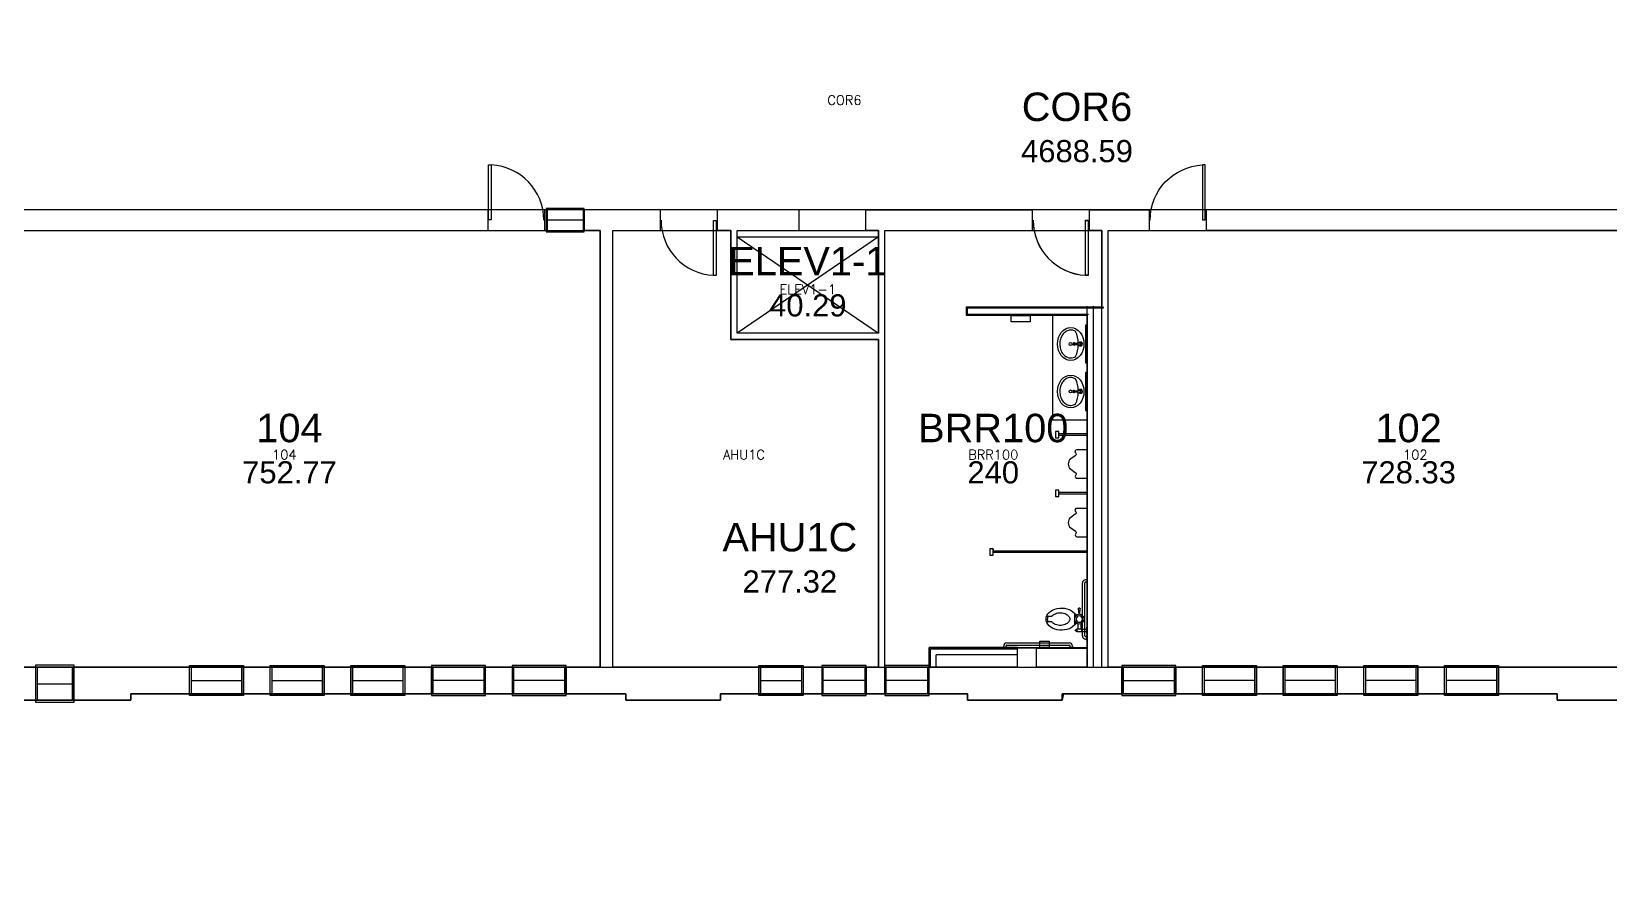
# Model space of a CAD drawing. Header units: inches. Extents: x -2145 to 3863, y -18090 to 4650.
# Drawn here: x -1049 to -51, y -17819 to -17280 of the extents above; entities that cross this region are included whole.
import ezdxf
from ezdxf.enums import TextEntityAlignment as Align

# ---------------------------------------------------------------- set-up
doc = ezdxf.new("R2010")
doc.units = ezdxf.units.IN
doc.header["$LTSCALE"] = 48
doc.header["$MEASUREMENT"] = 0
doc.layers.get('0').update_dxf_attribs({"linetype": 'CONTINUOUS'})
for name, color, linetype in [('A-DOOR', 30, 'CONTINUOUS'), ('A-FLR-TPTN', 30, 'CONTINUOUS'), ('A-FURN', 41, 'CONTINUOUS'), ('A-PFIX', 3, 'CONTINUOUS'), ('A-ROOF', 1, 'CONTINUOUS'), ('A-WALLS', 1, 'CONTINUOUS'), ('A-WIN', 30, 'CONTINUOUS'), ('CAFM_BLDG_OTLN', 41, 'CONTINUOUS'), ('CAFM_Gross', 200, 'CONTINUOUS'), ('CAFM_ID', 8, 'CONTINUOUS'), ('CAFM_MeasuredGross', 50, 'CONTINUOUS'), ('CAFM_SPACE', 5, 'CONTINUOUS'), ('CAFM_Space_Label', 7, 'CONTINUOUS')]:
    doc.layers.add(name, color=color, linetype=linetype)
doc.layers.add('A-WALL-NEW-AT BOARD', color=3, linetype='CONTINUOUS', lineweight=25)
doc.styles.add('ATT', font='txt')
doc.styles.add('CAFM-TXT', font='txt.shx', dxfattribs={"height": 6})

# ---------------------------------------------------------------- blocks, each defined once
blk = doc.blocks.new('uri2')
at = {"flags": 128}
blk.add_lwpolyline([(10.42, 3.29), (7.58, 5.26, -0.277747), (7.05, 6.14), (7.05, 6.34, -0.158056), (7.34, 7.26, 0.609508), (6.44, 9), (0, 9), (0, -9), (6.63, -9, 0.685186), (7.38, -7.08, -0.211068), (7.05, -6.34), (7.05, -6.14, -0.277747), (7.58, -5.26), (10.42, -3.29, 0.481728), (10.42, 3.29)], format="xyb", close=True, dxfattribs=at)
blk = doc.blocks.new('A$C158C44AE')
at = {"ltscale": 0.5}
for p, q in [((8.52, 43.63), (8.52, 43.38)), ((11.52, 43.38), (8.52, 43.38)), ((9.27, 43.38), (9.27, 42.63)), ((10.77, 43.38), (10.77, 42.63)), ((50.77, 42.13), (11.27, 42.13)), ((50.77, 40.63), (11.27, 40.63)), ((11.52, 43.63), (11.52, 43.38)), ((50.52, 43.63), (50.52, 43.38)), ((53.52, 43.38), (50.52, 43.38)), ((51.27, 43.38), (51.27, 42.63)), ((52.77, 43.38), (52.77, 42.63)), ((53.52, 43.63), (53.52, 43.38)), ((0, 39), (0.25, 39)), ((0, 36), (0.25, 36)), ((0.25, 39), (0.25, 36)), ((0.25, 38.25), (1, 38.25)), ((0.25, 36.75), (1, 36.75)), ((1.5, 36.25), (1.5, 2.75)), ((3, 36.25), (3, 2.75)), ((0, 3), (0.25, 3)), ((0, 0), (0.25, 0)), ((0.25, 0), (0.25, 3)), ((0.25, 2.25), (1, 2.25)), ((0.25, 0.75), (1, 0.75))]:
    blk.add_line(p, q, dxfattribs=at)
for centre, radius, start, end in [((11.27, 42.63), 2, 180, 270), ((11.27, 42.63), 0.5, 180, 270), ((50.77, 42.63), 2, 270, 0), ((50.77, 42.63), 0.5, 270, 0), ((1, 36.25), 2, 0, 90), ((1, 36.25), 0.5, 0, 90), ((1, 2.75), 0.5, 270, 0), ((1, 2.75), 2, 270, 0)]:
    blk.add_arc(centre, radius, start, end, dxfattribs=at)
blk = doc.blocks.new('push lav')
for p, q in [((0.82, -6.08), (-0.75, -6.08)), ((-0.44, -4.74), (-0.47, -2.18)), ((0.53, -2.17), (0.45, -4.71))]:
    blk.add_line(p, q)
for points in [[(-7.89, -3.16, 0.098679), (-0.58, -4.84, 0.098679)], [(0.65, -4.84, 0.097688), (7.89, -3.16)]]:
    blk.add_lwpolyline(points, format="xyb")
blk.add_lwpolyline([(-0.16, -4.67), (0.24, -4.67, -0.414214), (0.82, -5.26), (0.82, -6.9, -0.414214), (0.7, -7.02), (-0.62, -7.02, -0.414214), (-0.75, -6.9), (-0.75, -5.26, -0.414214)], format="xyb", close=True)
blk.add_circle((0, 0), 0.933)
for centre, radius, start, end in [((0.04, -6.22), 1.25, 128.89642, 51.10358), ((0.04, -6.22), 1, 142.18076, 218.27932), ((0.03, -2.18), 0.699, 313.18562, 225.42023), ((0.04, -6.22), 1, 233.57342, 306.42658), ((0.03, -2.18), 0.498, 354.76759, 181.72957), ((0.04, -6.22), 1, 321.72068, 37.81924)]:
    blk.add_arc(centre, radius, start, end)
blk.add_ellipse((0, -0.07), major_axis=(-10.33, 0), ratio=0.812465)
blk.add_open_spline([(7.89, -3.16), (8.03, -2.94), (8.16, -2.71), (8.62, -1.75), (8.81, -0.97), (8.85, 0.58), (8.7, 1.36), (8.06, 2.85), (7.57, 3.57), (6.27, 4.85), (5.46, 5.41), (3.63, 6.27), (2.61, 6.57), (0.49, 6.87), (-0.61, 6.86), (-2.73, 6.54), (-3.75, 6.23), (-5.56, 5.35), (-6.35, 4.78), (-7.63, 3.49), (-8.11, 2.77), (-8.69, 1.34), (-8.83, 0.63), (-8.83, -0.07), (-8.83, -0.68), (-8.73, -1.3), (-8.36, -2.33), (-8.15, -2.75), (-7.89, -3.16)], degree=3, knots=[2.657916, 2.657916, 2.657916, 2.657916, 2.76688, 2.76688, 3.121874, 3.121874, 3.476868, 3.476868, 3.831863, 3.831863, 4.186857, 4.186857, 4.541851, 4.541851, 4.896845, 4.896845, 5.251839, 5.251839, 5.606834, 5.606834, 5.961828, 5.961828, 6.283185, 6.283185, 6.283185, 6.565106, 6.565106, 6.766844, 6.766844, 6.766844, 6.766844])
blk = doc.blocks.new('toidy3')
at = {"color": 0, "linetype": 'ByBlock', "lineweight": -2}
for p, q in [((4.61, 3), (4.39, 6.69)), ((4.64, 6.97), (5.33, 6.97)), ((5.58, 6.69), (5.36, 3)), ((8, 3.73), (8, -3.73)), ((22.35, 1.75), (25.69, 1.75)), ((3.51, -6.27), (0.25, -6.27)), ((3.51, -7.88), (0.25, -7.88)), ((3.98, -2.85), (3.98, -6.05)), ((5.98, -2.85), (5.98, -6.05)), ((22.35, -1.75), (25.69, -1.75))]:
    blk.add_line(p, q, dxfattribs=at)
for points in [[(0, -9.07), (0.25, -9.07), (0.25, -5.07), (0, -5.07)], [(3.51, -8.1), (6.44, -8.1), (6.44, -6.05), (3.51, -6.05)], [(6.44, -7.88), (6.94, -7.88), (6.94, -6.27), (6.44, -6.27)], [(6.94, -7.41), (7.27, -7.41), (7.27, -6.74), (6.94, -6.74)]]:
    blk.add_lwpolyline(points, close=True, dxfattribs=at)
for radius in [3.02, 2.02]:
    blk.add_circle((4.98, 0), radius, dxfattribs=at)
for centre, radius, start, end in [((4.64, 6.72), 0.25, 90, 185.35281), ((5.33, 6.72), 0.25, 354.64719, 90), ((3.57, 8.02), 6.17, 298.49946, 315.91861), ((3.57, -8.02), 6.17, 44.08139, 61.50054)]:
    blk.add_arc(centre, radius, start, end, dxfattribs=at)
blk.add_ellipse((16.25, 0), major_axis=(9.75, 0), ratio=0.717949, start_param=3.703662, end_param=8.862708, dxfattribs=at)
for points, knots in [([(22.35, 1.75), (22.24, 1.91), (22.1, 2.06), (21.64, 2.51), (21.26, 2.8), (20.36, 3.31), (19.85, 3.52), (18.74, 3.84), (18.15, 3.94), (16.94, 4.02), (16.33, 4), (15.15, 3.82), (14.58, 3.67), (13.55, 3.27), (13.09, 3.02), (12.29, 2.46), (11.97, 2.16), (11.47, 1.54), (11.29, 1.23), (11.06, 0.63), (11.01, 0.34), (11, 0.04), (11, 0.02), (11, 0), (11, -0.29), (11.05, -0.57), (11.26, -1.17), (11.43, -1.48), (11.91, -2.09), (12.22, -2.4), (13, -2.96), (13.45, -3.22), (14.47, -3.63), (15.03, -3.79), (16.21, -3.98), (16.82, -4.02), (18.03, -3.96), (18.62, -3.87), (19.74, -3.56), (20.26, -3.35), (21.17, -2.86), (21.56, -2.57), (22.06, -2.1), (22.22, -1.93), (22.35, -1.75)], [3.676977, 3.676977, 3.676977, 3.676977, 3.813181, 3.813181, 4.085551, 4.085551, 4.357921, 4.357921, 4.630291, 4.630291, 4.902661, 4.902661, 5.175031, 5.175031, 5.447402, 5.447402, 5.719772, 5.719772, 5.992142, 5.992142, 6.264512, 6.264512, 6.283185, 6.283185, 6.283185, 6.555555, 6.555555, 6.827925, 6.827925, 7.100296, 7.100296, 7.372666, 7.372666, 7.645036, 7.645036, 7.917406, 7.917406, 8.189776, 8.189776, 8.462146, 8.462146, 8.734516, 8.734516, 8.889387, 8.889387, 8.889387, 8.889387]), ([(24.61, -1.75), (24.75, -1.45), (24.85, -1.15), (25.06, -0.16), (25.02, 0.53), (24.76, 1.39), (24.69, 1.57), (24.61, 1.75)], [2.8272874, 2.8272874, 2.8272874, 2.8272874, 2.9918259, 2.9918259, 3.3572959, 3.3572959, 3.4559427, 3.4559427, 3.4559427, 3.4559427])]:
    blk.add_open_spline(points, degree=3, knots=knots, dxfattribs=at)
at = {"style": 'ATT', "text_generation_flag": 4}
for tag, p, flags in [('ITEM', (36.07, -2.52), 3), ('ROOM_NUMBER', (36.07, -17.52), 1)]:
    blk.add_attdef(tag, p, '', height=6, dxfattribs=dict(at, flags=flags))

msp = doc.modelspace()

# ---------------------------------------------------------------- linework, layer by layer
at = {"layer": 'A-DOOR'}
for p, q in [((-759.61, -17398.79), (-759.61, -17364.05)), ((-759.61, -17364.05), (-757.91, -17364.05)), ((-757.91, -17364.05), (-757.91, -17398.79)), ((-308.14, -17364.05), (-308.14, -17398.79)), ((-306.44, -17364.05), (-308.14, -17364.05)), ((-306.44, -17398.79), (-306.44, -17364.05)), ((-757.91, -17398.79), (-759.61, -17398.79)), ((-617.39, -17433.89), (-617.39, -17399.14)), ((-617.39, -17399.14), (-615.69, -17399.14)), ((-615.69, -17399.14), (-615.69, -17433.89)), ((-382.14, -17433.89), (-382.14, -17399.14)), ((-382.14, -17399.14), (-380.44, -17399.14)), ((-382.12, -17433.84), (-382.12, -17399.1)), ((-382.12, -17399.1), (-380.42, -17399.1)), ((-380.44, -17399.14), (-380.44, -17433.89)), ((-380.42, -17399.1), (-380.42, -17433.84)), ((-308.14, -17398.79), (-306.44, -17398.79)), ((-615.69, -17433.89), (-617.39, -17433.89)), ((-380.44, -17433.89), (-382.14, -17433.89)), ((-380.42, -17433.84), (-382.12, -17433.84))]:
    msp.add_line(p, q, dxfattribs=at)
for centre, major_axis, start_param, end_param in [((-759.61, -17398.97), (24.69, 24.69), 5.497787, 7.020011), ((-615.69, -17398.97), (24.69, 24.69), 2.356194, 3.878418), ((-380.44, -17398.97), (24.69, 24.69), 2.356194, 3.878418), ((-380.42, -17398.92), (-24.69, -24.69), 5.497787, 7.020011)]:
    msp.add_ellipse(centre, major_axis=major_axis, ratio=1, start_param=start_param, end_param=end_param, dxfattribs=at)
at = {"layer": 'A-DOOR', "extrusion": (0, 0, -1)}
msp.add_ellipse((-306.44, -17398.97), major_axis=(-24.69, 24.69), ratio=1, start_param=5.497787, end_param=7.020011, dxfattribs=at)
at = {"layer": 'A-FLR-TPTN'}
for p, q in [((-380.84, -17669.47), (-380.84, -17458.97)), ((-382.15, -17465.28), (-382.15, -17489.28)), ((-381.15, -17465.28), (-382.15, -17465.28)), ((-382.15, -17489.28), (-381.15, -17489.28)), ((-382.15, -17495.28), (-382.15, -17519.28)), ((-381.15, -17495.28), (-382.15, -17495.28)), ((-382.15, -17519.28), (-381.15, -17519.28)), ((-381.15, -17534.15), (-399.15, -17534.15)), ((-381.15, -17535.15), (-399.15, -17535.15)), ((-381.15, -17571.15), (-399.15, -17571.15)), ((-399.15, -17572.15), (-399.15, -17571.15)), ((-381.15, -17572.15), (-399.15, -17572.15)), ((-440.65, -17606.65), (-440.65, -17608.65)), ((-381.15, -17608.15), (-440.65, -17608.15)), ((-440.65, -17609.15), (-440.65, -17608.15)), ((-381.15, -17609.15), (-440.65, -17609.15)), ((-425.15, -17669.15), (-381.15, -17669.15)), ((-413.15, -17669.47), (-380.84, -17669.47))]:
    msp.add_line(p, q, dxfattribs=at)
for points in [[(-429.15, -17463.28), (-429.15, -17459.28), (-417.15, -17459.28), (-417.15, -17463.28), (-429.15, -17463.28)], [(-401.15, -17569.65), (-401.15, -17573.65), (-399.15, -17573.65), (-399.15, -17569.65), (-401.15, -17569.65)], [(-442.65, -17606.65), (-442.65, -17610.65), (-440.65, -17610.65), (-440.65, -17606.65), (-442.65, -17606.65)], [(-405.15, -17669.15), (-411.15, -17669.15), (-411.15, -17665.15), (-405.15, -17665.15), (-405.15, -17669.15)]]:
    msp.add_lwpolyline(points, dxfattribs=at)
at = {"layer": 'A-FURN'}
for p, q in [((-602.4, -17409.47), (-513.15, -17409.47)), ((-602.4, -17409.47), (-513.15, -17470.47)), ((-513.15, -17409.47), (-602.4, -17470.47)), ((-403.15, -17525.28), (-381.15, -17525.28))]:
    msp.add_line(p, q, dxfattribs=at)
msp.add_lwpolyline([(-403.15, -17459.28), (-403.15, -17525.28)], dxfattribs=at)
at = {"layer": 'A-PFIX'}
msp.add_line((-381.15, -17491.53), (-381.15, -17467.53), dxfattribs=at)
msp.add_lwpolyline([(-401.15, -17532.65), (-401.15, -17536.65), (-399.15, -17536.65), (-399.15, -17532.65), (-401.15, -17532.65)], dxfattribs=at)
at = {"layer": 'A-ROOF'}
for p, q in [((-672.9, -17698.47), (-985.9, -17698.47)), ((-985.9, -17698.47), (-985.9, -17702.47)), ((-672.9, -17702.47), (-672.9, -17698.47)), ((-456.9, -17698.47), (-612.9, -17698.47)), ((-612.9, -17698.47), (-612.9, -17702.47)), ((-456.9, -17702.47), (-456.9, -17698.47)), ((-83.9, -17698.47), (-396.9, -17698.47)), ((-396.9, -17698.47), (-396.9, -17702.47)), ((-83.9, -17702.47), (-83.9, -17698.47)), ((-985.9, -17702.47), (-1081.9, -17702.47)), ((-612.9, -17702.47), (-672.9, -17702.47)), ((-396.9, -17702.47), (-456.9, -17702.47)), ((12.1, -17702.47), (-83.9, -17702.47))]:
    msp.add_line(p, q, dxfattribs=at)
at = {"layer": 'A-WALL-NEW-AT BOARD'}
msp.add_line((-381.15, -17459.28), (-381.15, -17477.28), dxfattribs=at)
at = {"layer": 'A-WALLS'}
for p, q in [((-760.15, -17392.47), (-1081.9, -17392.47)), ((-760.15, -17392.47), (-760.15, -17405.47)), ((-723.15, -17392.47), (-724.15, -17392.47)), ((-724.15, -17405.47), (-724.15, -17392.47)), ((-723.15, -17392.47), (-723.15, -17405.47)), ((-699.15, -17392.47), (-699.15, -17405.47)), ((-651.15, -17392.47), (-699.15, -17392.47)), ((-651.15, -17392.47), (-651.15, -17405.47)), ((-563.15, -17392.47), (-615.15, -17392.47)), ((-615.15, -17392.47), (-615.15, -17405.47)), ((-563.15, -17405.47), (-563.15, -17392.47)), ((-521.15, -17405.47), (-521.15, -17392.47)), ((-521.15, -17392.47), (-415.9, -17392.47)), ((-415.9, -17392.47), (-415.9, -17405.47)), ((-379.9, -17392.47), (-379.9, -17405.47)), ((-379.9, -17392.47), (-341.9, -17392.47)), ((-341.9, -17392.47), (-341.9, -17405.47)), ((-305.9, -17392.47), (-305.9, -17405.47)), ((9.1, -17392.47), (-305.9, -17392.47)), ((-1081.9, -17405.47), (-760.15, -17405.47)), ((-723.15, -17405.47), (-724.15, -17405.47)), ((-689.15, -17405.47), (-699.15, -17405.47)), ((-689.15, -17681.47), (-689.15, -17405.47)), ((-681.15, -17681.47), (-681.15, -17405.47)), ((-681.15, -17405.47), (-651.15, -17405.47)), ((-606.4, -17405.47), (-615.15, -17405.47)), ((-606.4, -17474.47), (-606.4, -17405.47)), ((-602.4, -17470.47), (-602.4, -17405.47)), ((-602.4, -17405.47), (-563.15, -17405.47)), ((-513.15, -17405.47), (-521.15, -17405.47)), ((-513.15, -17470.47), (-513.15, -17405.47)), ((-509.15, -17681.47), (-509.15, -17405.47)), ((-509.15, -17405.47), (-415.9, -17405.47)), ((-371.9, -17405.47), (-379.9, -17405.47)), ((-371.9, -17681.47), (-371.9, -17405.47)), ((-367.9, -17681.47), (-367.9, -17405.47)), ((-367.9, -17405.47), (-341.9, -17405.47)), ((12.1, -17405.47), (-305.9, -17405.47)), ((-381.15, -17681.47), (-381.15, -17453.47)), ((-377.15, -17681.47), (-377.15, -17453.47)), ((-513.15, -17474.47), (-606.4, -17474.47)), ((-513.15, -17470.47), (-602.4, -17470.47)), ((-513.15, -17681.47), (-513.15, -17474.47)), ((-425.15, -17681.47), (-425.15, -17669.47)), ((-413.15, -17669.47), (-425.15, -17669.47)), ((-413.15, -17681.47), (-413.15, -17669.47)), ((-1081.9, -17681.47), (-1045.9, -17681.47)), ((-1045.9, -17702.47), (-1045.9, -17681.47)), ((-1021.9, -17702.47), (-1021.9, -17681.47)), ((-1021.9, -17681.47), (-948.65, -17681.47)), ((-948.65, -17698.47), (-948.65, -17681.47)), ((-948.65, -17698.47), (-948.65, -17681.47)), ((-914.65, -17698.47), (-914.65, -17681.47)), ((-914.65, -17681.47), (-897.65, -17681.47)), ((-897.65, -17698.47), (-897.65, -17681.47)), ((-863.65, -17698.47), (-863.65, -17681.47)), ((-863.65, -17681.47), (-846.65, -17681.47)), ((-846.65, -17681.47), (-846.65, -17698.47)), ((-812.65, -17681.47), (-812.65, -17698.47)), ((-812.65, -17681.47), (-795.65, -17681.47)), ((-795.65, -17698.47), (-795.65, -17681.47)), ((-744.65, -17681.47), (-761.65, -17681.47)), ((-761.65, -17698.47), (-761.65, -17681.47)), ((-744.65, -17681.47), (-744.65, -17698.47)), ((-689.15, -17681.47), (-710.65, -17681.47)), ((-710.65, -17698.47), (-710.65, -17681.47)), ((-710.65, -17681.47), (-710.65, -17698.47)), ((-588.65, -17681.47), (-681.15, -17681.47)), ((-588.65, -17681.47), (-588.65, -17698.47)), ((-560.65, -17681.47), (-560.65, -17698.47)), ((-560.65, -17681.47), (-548.9, -17681.47)), ((-548.9, -17681.47), (-548.9, -17698.47)), ((-513.15, -17681.47), (-520.9, -17681.47)), ((-520.9, -17681.47), (-520.9, -17698.47)), ((-509.15, -17698.47), (-509.15, -17681.47)), ((-481.15, -17698.47), (-481.15, -17681.47)), ((-481.15, -17698.47), (-481.15, -17681.47)), ((-425.15, -17681.47), (-481.15, -17681.47)), ((-381.15, -17681.47), (-413.15, -17681.47)), ((-377.15, -17681.47), (-371.9, -17681.47)), ((-367.9, -17681.47), (-359.15, -17681.47)), ((-359.15, -17698.47), (-359.15, -17681.47)), ((-359.15, -17681.47), (-359.15, -17698.47)), ((-325.15, -17681.47), (-308.15, -17681.47)), ((-325.15, -17681.47), (-325.15, -17698.47)), ((-308.15, -17698.47), (-308.15, -17681.47)), ((-257.15, -17681.47), (-274.15, -17681.47)), ((-274.15, -17698.47), (-274.15, -17681.47)), ((-257.15, -17681.47), (-257.15, -17698.47)), ((-206.15, -17681.47), (-223.15, -17681.47)), ((-223.15, -17681.47), (-223.15, -17698.47)), ((-206.15, -17698.47), (-206.15, -17681.47)), ((-155.15, -17681.47), (-172.15, -17681.47)), ((-172.15, -17698.47), (-172.15, -17681.47)), ((-155.15, -17698.47), (-155.15, -17681.47)), ((-47.9, -17681.47), (-121.15, -17681.47)), ((-121.15, -17698.47), (-121.15, -17681.47)), ((-121.15, -17698.47), (-121.15, -17681.47)), ((-985.9, -17698.47), (-985.9, -17702.47)), ((-985.9, -17698.47), (-948.65, -17698.47)), ((-914.65, -17698.47), (-897.65, -17698.47)), ((-863.65, -17698.47), (-846.65, -17698.47)), ((-812.65, -17698.47), (-795.65, -17698.47)), ((-744.65, -17698.47), (-761.65, -17698.47)), ((-672.9, -17698.47), (-710.65, -17698.47)), ((-672.9, -17698.47), (-672.9, -17702.47)), ((-612.9, -17698.47), (-612.9, -17702.47)), ((-612.9, -17698.47), (-588.65, -17698.47)), ((-560.65, -17698.47), (-548.9, -17698.47)), ((-509.15, -17698.47), (-520.9, -17698.47)), ((-456.9, -17698.47), (-481.15, -17698.47)), ((-456.9, -17698.47), (-456.9, -17702.47)), ((-396.9, -17698.47), (-396.9, -17702.47)), ((-396.9, -17698.47), (-359.15, -17698.47)), ((-325.15, -17698.47), (-308.15, -17698.47)), ((-257.15, -17698.47), (-274.15, -17698.47)), ((-206.15, -17698.47), (-223.15, -17698.47)), ((-155.15, -17698.47), (-172.15, -17698.47)), ((-83.9, -17698.47), (-121.15, -17698.47)), ((-83.9, -17698.47), (-83.9, -17702.47)), ((-1081.9, -17702.47), (-1045.9, -17702.47)), ((-985.9, -17702.47), (-1021.9, -17702.47)), ((-672.9, -17702.47), (-612.9, -17702.47)), ((-456.9, -17702.47), (-396.9, -17702.47)), ((-83.9, -17702.47), (-47.9, -17702.47))]:
    msp.add_line(p, q, dxfattribs=at)
for points in [[(-371.59, -17453.78), (-371.59, -17454.09), (-457.59, -17454.09)], [(-457.59, -17454.09), (-457.59, -17458.97)], [(-457.59, -17458.97), (-380.84, -17458.97)], [(-370.96, -17453.78), (-370.96, -17454.72), (-456.96, -17454.72)], [(-456.96, -17454.72), (-456.96, -17458.34)], [(-456.96, -17458.34), (-380.21, -17458.34)], [(-481.15, -17681.47), (-481.15, -17679.84), (-481.15, -17679.22), (-481.15, -17678.9), (-481.15, -17669.15)], [(-425.15, -17669.15), (-481.15, -17669.15)], [(-480.84, -17681.47), (-480.84, -17679.84), (-480.84, -17679.22), (-480.84, -17678.9), (-480.84, -17669.47)], [(-425.15, -17669.47), (-480.84, -17669.47)], [(-480.21, -17681.47), (-480.21, -17679.84), (-480.21, -17679.22), (-480.21, -17678.9), (-480.21, -17670.09)], [(-425.15, -17670.09), (-480.21, -17670.09)], [(-476.59, -17681.47), (-476.59, -17679.84), (-476.59, -17679.22), (-476.59, -17678.9), (-476.59, -17673.72)], [(-425.15, -17673.72), (-476.59, -17673.72)]]:
    msp.add_lwpolyline(points, dxfattribs=at)
at = {"layer": 'A-WIN'}
for p, q in [((-699.15, -17391.65), (-723.15, -17391.65)), ((-723.15, -17391.65), (-723.15, -17406.28)), ((-723.15, -17392.47), (-722.4, -17392.47)), ((-722.4, -17405.47), (-722.4, -17392.47)), ((-699.9, -17398.97), (-722.4, -17398.97)), ((-699.15, -17392.47), (-699.9, -17392.47)), ((-699.9, -17392.47), (-699.9, -17405.47)), ((-699.15, -17406.28), (-699.15, -17391.65)), ((-723.15, -17405.47), (-722.4, -17405.47)), ((-723.15, -17406.28), (-699.15, -17406.28)), ((-699.15, -17405.47), (-699.9, -17405.47)), ((-1045.9, -17703.78), (-1045.9, -17680.15)), ((-1045.9, -17680.15), (-1021.9, -17680.15)), ((-1045.9, -17681.47), (-1045.15, -17681.47)), ((-1045.15, -17681.47), (-1045.15, -17702.47)), ((-1021.9, -17681.47), (-1022.65, -17681.47)), ((-1022.65, -17702.47), (-1022.65, -17681.47)), ((-1021.9, -17680.15), (-1021.9, -17703.78)), ((-948.65, -17699.53), (-948.65, -17680.4)), ((-948.65, -17680.4), (-914.65, -17680.4)), ((-948.65, -17681.47), (-947.59, -17681.47)), ((-947.59, -17681.47), (-947.59, -17698.47)), ((-914.65, -17681.47), (-915.71, -17681.47)), ((-915.71, -17698.47), (-915.71, -17681.47)), ((-914.65, -17680.4), (-914.65, -17699.53)), ((-897.65, -17699.53), (-897.65, -17680.4)), ((-897.65, -17680.4), (-863.65, -17680.4)), ((-897.65, -17681.47), (-896.59, -17681.47)), ((-896.59, -17681.47), (-896.59, -17698.47)), ((-863.65, -17681.47), (-864.71, -17681.47)), ((-864.71, -17698.47), (-864.71, -17681.47)), ((-863.65, -17680.4), (-863.65, -17699.53)), ((-846.65, -17699.53), (-846.65, -17680.4)), ((-846.65, -17680.4), (-812.65, -17680.4)), ((-846.65, -17681.47), (-845.59, -17681.47)), ((-845.59, -17681.47), (-845.59, -17698.47)), ((-812.65, -17681.47), (-813.71, -17681.47)), ((-813.71, -17698.47), (-813.71, -17681.47)), ((-812.65, -17680.4), (-812.65, -17699.53)), ((-761.65, -17680.4), (-795.65, -17680.4)), ((-795.65, -17680.4), (-795.65, -17699.53)), ((-795.65, -17681.47), (-794.59, -17681.47)), ((-794.59, -17698.47), (-794.59, -17681.47)), ((-761.65, -17681.47), (-762.71, -17681.47)), ((-762.71, -17681.47), (-762.71, -17698.47)), ((-761.65, -17699.53), (-761.65, -17680.4)), ((-710.65, -17680.4), (-744.65, -17680.4)), ((-744.65, -17680.4), (-744.65, -17699.53)), ((-744.65, -17681.47), (-743.59, -17681.47)), ((-743.59, -17698.47), (-743.59, -17681.47)), ((-710.65, -17681.47), (-711.71, -17681.47)), ((-711.71, -17681.47), (-711.71, -17698.47)), ((-710.65, -17699.53), (-710.65, -17680.4)), ((-588.65, -17699.53), (-588.65, -17680.4)), ((-588.65, -17680.4), (-560.65, -17680.4)), ((-588.65, -17681.47), (-587.78, -17681.47)), ((-587.78, -17681.47), (-587.78, -17698.47)), ((-560.65, -17681.47), (-561.53, -17681.47)), ((-561.53, -17698.47), (-561.53, -17681.47)), ((-560.65, -17680.4), (-560.65, -17699.53)), ((-520.9, -17680.4), (-548.9, -17680.4)), ((-548.9, -17680.4), (-548.9, -17699.53)), ((-548.9, -17681.47), (-548.03, -17681.47)), ((-548.03, -17698.47), (-548.03, -17681.47)), ((-520.9, -17681.47), (-521.78, -17681.47)), ((-521.78, -17681.47), (-521.78, -17698.47)), ((-520.9, -17699.53), (-520.9, -17680.4)), ((-481.15, -17680.4), (-509.15, -17680.4)), ((-509.15, -17680.4), (-509.15, -17699.53)), ((-509.15, -17681.47), (-508.28, -17681.47)), ((-508.28, -17698.47), (-508.28, -17681.47)), ((-481.15, -17681.47), (-482.03, -17681.47)), ((-482.03, -17681.47), (-482.03, -17698.47)), ((-481.15, -17699.53), (-481.15, -17680.4)), ((-359.15, -17680.4), (-359.15, -17699.53)), ((-325.15, -17680.4), (-359.15, -17680.4)), ((-359.15, -17681.47), (-358.09, -17681.47)), ((-358.09, -17698.47), (-358.09, -17681.47)), ((-325.15, -17681.47), (-326.21, -17681.47)), ((-326.21, -17681.47), (-326.21, -17698.47)), ((-325.15, -17699.53), (-325.15, -17680.4)), ((-308.15, -17699.53), (-308.15, -17680.4)), ((-308.15, -17680.4), (-274.15, -17680.4)), ((-308.15, -17681.47), (-307.09, -17681.47)), ((-307.09, -17681.47), (-307.09, -17698.47)), ((-274.15, -17681.47), (-275.21, -17681.47)), ((-275.21, -17698.47), (-275.21, -17681.47)), ((-274.15, -17680.4), (-274.15, -17699.53)), ((-257.15, -17699.53), (-257.15, -17680.4)), ((-257.15, -17680.4), (-223.15, -17680.4)), ((-257.15, -17681.47), (-256.09, -17681.47)), ((-256.09, -17681.47), (-256.09, -17698.47)), ((-223.15, -17681.47), (-224.21, -17681.47)), ((-224.21, -17698.47), (-224.21, -17681.47)), ((-223.15, -17680.4), (-223.15, -17699.53)), ((-206.15, -17699.53), (-206.15, -17680.4)), ((-206.15, -17680.4), (-172.15, -17680.4)), ((-206.15, -17681.47), (-205.09, -17681.47)), ((-205.09, -17681.47), (-205.09, -17698.47)), ((-172.15, -17681.47), (-173.21, -17681.47)), ((-173.21, -17698.47), (-173.21, -17681.47)), ((-172.15, -17680.4), (-172.15, -17699.53)), ((-155.15, -17699.53), (-155.15, -17680.4)), ((-155.15, -17680.4), (-121.15, -17680.4)), ((-155.15, -17681.47), (-154.09, -17681.47)), ((-154.09, -17681.47), (-154.09, -17698.47)), ((-121.15, -17681.47), (-122.21, -17681.47)), ((-122.21, -17698.47), (-122.21, -17681.47)), ((-121.15, -17680.4), (-121.15, -17699.53)), ((-1045.15, -17691.97), (-1022.65, -17691.97)), ((-948.65, -17698.47), (-947.59, -17698.47)), ((-947.59, -17689.97), (-915.71, -17689.97)), ((-914.65, -17698.47), (-915.71, -17698.47)), ((-897.65, -17698.47), (-896.59, -17698.47)), ((-896.59, -17689.97), (-864.71, -17689.97)), ((-863.65, -17698.47), (-864.71, -17698.47)), ((-846.65, -17698.47), (-845.59, -17698.47)), ((-845.59, -17689.97), (-813.71, -17689.97)), ((-812.65, -17698.47), (-813.71, -17698.47)), ((-795.65, -17698.47), (-794.59, -17698.47)), ((-762.71, -17689.97), (-794.59, -17689.97)), ((-761.65, -17698.47), (-762.71, -17698.47)), ((-744.65, -17698.47), (-743.59, -17698.47)), ((-711.71, -17689.97), (-743.59, -17689.97)), ((-710.65, -17698.47), (-711.71, -17698.47)), ((-588.65, -17698.47), (-587.78, -17698.47)), ((-587.78, -17689.97), (-561.53, -17689.97)), ((-560.65, -17698.47), (-561.53, -17698.47)), ((-548.9, -17698.47), (-548.03, -17698.47)), ((-521.78, -17689.97), (-548.03, -17689.97)), ((-520.9, -17698.47), (-521.78, -17698.47)), ((-509.15, -17698.47), (-508.28, -17698.47)), ((-482.03, -17689.97), (-508.28, -17689.97)), ((-481.15, -17698.47), (-482.03, -17698.47)), ((-359.15, -17698.47), (-358.09, -17698.47)), ((-358.09, -17689.97), (-326.21, -17689.97)), ((-325.15, -17698.47), (-326.21, -17698.47)), ((-308.15, -17698.47), (-307.09, -17698.47)), ((-275.21, -17689.97), (-307.09, -17689.97)), ((-274.15, -17698.47), (-275.21, -17698.47)), ((-257.15, -17698.47), (-256.09, -17698.47)), ((-224.21, -17689.97), (-256.09, -17689.97)), ((-223.15, -17698.47), (-224.21, -17698.47)), ((-206.15, -17698.47), (-205.09, -17698.47)), ((-173.21, -17689.97), (-205.09, -17689.97)), ((-172.15, -17698.47), (-173.21, -17698.47)), ((-155.15, -17698.47), (-154.09, -17698.47)), ((-122.21, -17689.97), (-154.09, -17689.97)), ((-121.15, -17698.47), (-122.21, -17698.47)), ((-1045.9, -17702.47), (-1045.15, -17702.47)), ((-1021.9, -17703.78), (-1045.9, -17703.78)), ((-1021.9, -17702.47), (-1022.65, -17702.47)), ((-914.65, -17699.53), (-948.65, -17699.53)), ((-863.65, -17699.53), (-897.65, -17699.53)), ((-812.65, -17699.53), (-846.65, -17699.53)), ((-795.65, -17699.53), (-761.65, -17699.53)), ((-744.65, -17699.53), (-710.65, -17699.53)), ((-560.65, -17699.53), (-588.65, -17699.53)), ((-548.9, -17699.53), (-520.9, -17699.53)), ((-509.15, -17699.53), (-481.15, -17699.53)), ((-359.15, -17699.53), (-325.15, -17699.53)), ((-274.15, -17699.53), (-308.15, -17699.53)), ((-223.15, -17699.53), (-257.15, -17699.53)), ((-172.15, -17699.53), (-206.15, -17699.53)), ((-121.15, -17699.53), (-155.15, -17699.53))]:
    msp.add_line(p, q, dxfattribs=at)
at = {"layer": 'CAFM_BLDG_OTLN'}
for p, q in [((-672.9, -17698.47), (-985.9, -17698.47)), ((-985.9, -17698.47), (-985.9, -17702.47)), ((-672.9, -17702.47), (-672.9, -17698.47)), ((-456.9, -17698.47), (-612.9, -17698.47)), ((-612.9, -17698.47), (-612.9, -17702.47)), ((-456.9, -17702.47), (-456.9, -17698.47)), ((-396.17, -17698.47), (-396.9, -17702.47)), ((-83.9, -17698.47), (-396.17, -17698.47)), ((-83.9, -17702.47), (-83.9, -17698.47)), ((-985.9, -17702.47), (-1081.9, -17702.47)), ((-612.9, -17702.47), (-672.9, -17702.47)), ((-396.9, -17702.47), (-456.9, -17702.47)), ((12.1, -17702.47), (-83.9, -17702.47))]:
    msp.add_line(p, q, dxfattribs=at)
for points in [[(12.1, -17702.47), (-83.9, -17702.47), (-83.9, -17698.47), (-396.17, -17698.47), (-396.9, -17702.47), (-456.9, -17702.47), (-456.9, -17698.47), (-612.9, -17698.47), (-612.9, -17702.47), (-672.9, -17702.47), (-672.9, -17698.47), (-985.9, -17698.47), (-985.9, -17702.47), (-1081.9, -17702.47)], [(-1081.9, -17702.47), (-985.9, -17702.47), (-985.9, -17698.47), (-672.9, -17698.47), (-672.9, -17702.47), (-612.9, -17702.47), (-612.9, -17698.47), (-456.9, -17698.47), (-456.9, -17702.47), (-396.9, -17702.47), (-396.9, -17698.47), (-83.9, -17698.47), (-83.9, -17702.47), (12.1, -17702.47)], [(12.1, -17702.47), (-83.9, -17702.47), (-83.9, -17698.47), (-396.17, -17698.47), (-396.9, -17702.47), (-456.9, -17702.47), (-456.9, -17698.47), (-612.9, -17698.47), (-612.9, -17702.47), (-672.9, -17702.47), (-672.9, -17698.47), (-985.9, -17698.47), (-985.9, -17702.47), (-1081.9, -17702.47)], [(-1081.9, -17702.47), (-985.9, -17702.47), (-985.9, -17698.47), (-672.9, -17698.47), (-672.9, -17702.47), (-612.9, -17702.47), (-612.9, -17698.47), (-456.9, -17698.47), (-456.9, -17702.47), (-396.9, -17702.47), (-396.9, -17698.47), (-83.9, -17698.47), (-83.9, -17702.47), (12.1, -17702.47)], [(12.1, -17702.47), (-83.9, -17702.47), (-83.9, -17698.47), (-396.17, -17698.47), (-396.9, -17702.47), (-456.9, -17702.47), (-456.9, -17698.47), (-612.9, -17698.47), (-612.9, -17702.47), (-672.9, -17702.47), (-672.9, -17698.47), (-985.9, -17698.47), (-985.9, -17702.47), (-1081.9, -17702.47)], [(-1081.9, -17702.47), (-985.9, -17702.47), (-985.9, -17698.47), (-672.9, -17698.47), (-672.9, -17702.47), (-612.9, -17702.47), (-612.9, -17698.47), (-456.9, -17698.47), (-456.9, -17702.47), (-396.9, -17702.47), (-396.9, -17698.47), (-83.9, -17698.47), (-83.9, -17702.47), (12.1, -17702.47)]]:
    msp.add_lwpolyline(points, dxfattribs=at)
at = {"layer": 'CAFM_Gross'}
msp.add_lwpolyline([(-1081.9, -17702.47), (-985.9, -17702.47), (-985.9, -17698.47), (-672.9, -17698.47), (-672.9, -17702.47), (-612.9, -17702.47), (-612.9, -17698.47), (-456.9, -17698.47), (-456.9, -17702.47), (-396.9, -17702.47), (-396.9, -17698.47), (-83.9, -17698.47), (-83.9, -17702.47), (12.1, -17702.47)], dxfattribs=at)
at = {"layer": 'CAFM_MeasuredGross'}
msp.add_lwpolyline([(-1102.9, -17681.47), (33.1, -17681.47), (33.1, -17819.47), (309.1, -17819.47), (309.1, -16792.47), (309.1, -16792.47), (318.25, -16792.47), (318.25, -16792.47), (318.25, -16792.47), (318.25, -16780.93), (328.6, -16780.93), (328.6, -16774.47), (584.1, -16774.47), (584.1, -16029.41)], dxfattribs=at)
at = {"layer": 'CAFM_SPACE'}
msp.add_lwpolyline([(9.1, -17392.47), (-1081.9, -17392.47)], dxfattribs=at)
for points in [[(-1081.9, -17405.47), (-689.15, -17405.47), (-689.15, -17681.47), (-1081.9, -17681.47)], [(-681.15, -17405.47), (-606.4, -17405.47), (-606.4, -17474.47), (-513.15, -17474.47), (-513.15, -17681.47), (-681.15, -17681.47), (-681.15, -17405.47)], [(-602.4, -17405.47), (-513.15, -17405.47), (-513.15, -17470.47), (-602.4, -17470.47)], [(-509.15, -17405.47), (-371.9, -17405.47), (-371.9, -17454.09), (-457.59, -17454.09), (-457.59, -17458.97), (-381.15, -17459.28), (-381.15, -17681.47), (-413.15, -17681.47), (-413.15, -17669.47), (-425.15, -17669.47), (-425.15, -17669.15), (-481.15, -17669.15), (-481.15, -17681.47), (-509.15, -17681.47), (-509.15, -17405.47)], [(-367.9, -17405.47), (12.1, -17405.47), (12.1, -17681.47), (-367.9, -17681.47), (-367.9, -17405.47)]]:
    msp.add_lwpolyline(points, close=True, dxfattribs=at)

# ---------------------------------------------------------------- block references
at = {"layer": 'A-FLR-TPTN', "rotation": 180}
msp.add_blockref('A$C158C44AE', (-381.15, -17625.53), dxfattribs=at)
at = {"layer": 'A-PFIX'}
for name, p, rotation in [('push lav', (-391.62, -17477.28), 90), ('push lav', (-391.62, -17507.28), 90), ('uri2', (-381.15, -17553.15), 180), ('uri2', (-381.15, -17590.15), 180)]:
    msp.add_blockref(name, p, dxfattribs=dict(at, rotation=rotation))
at = {"layer": 'A-PFIX', "xscale": -1}
msp.add_blockref('toidy3', (-381.15, -17651.15), dxfattribs=at)

# ---------------------------------------------------------------- texts
at = {"layer": 'CAFM_ID', "style": 'CAFM-TXT'}
for s, p in [('COR6', (-534.62, -17326.17)), ('ELEV1-1', (-557.78, -17445.72)), ('104', (-888.78, -17550.22)), ('AHU1C', (-598.15, -17550.22)), ('BRR100', (-440.53, -17550.22)), ('102', (-173.65, -17550.22))]:
    msp.add_text(s, height=6, dxfattribs=at).set_placement(p, align=Align.CENTER)
at = {"layer": 'CAFM_Space_Label', "color": 7, "char_height": 0.2, "attachment_point": 5}
for s, insert in [('{\\fArial.ttf;\\H18;COR6}{\\fArial.ttf;\\H14;\\P4688.59}', (-387.57, -17340.47)), ('{\\fArial.ttf;\\H18;ELEV1-1}{\\fArial.ttf;\\H14;\\P40.29}', (-557.78, -17437.97)), ('{\\fArial.ttf;\\H18;104}{\\fArial.ttf;\\H14;\\P752.77}', (-885.53, -17543.47)), ('{\\fArial.ttf;\\H18;BRR100}{\\fArial.ttf;\\H14;\\P240}', (-440.53, -17543.47)), ('{\\fArial.ttf;\\H18;102}{\\fArial.ttf;\\H14;\\P728.33}', (-177.9, -17543.47)), ('{\\fArial.ttf;\\H18;AHU1C}{\\fArial.ttf;\\H14;\\P277.32}', (-569.15, -17612.47))]:
    msp.add_mtext(s, dxfattribs=dict(at, insert=insert))

doc.saveas('drawing.dxf')
